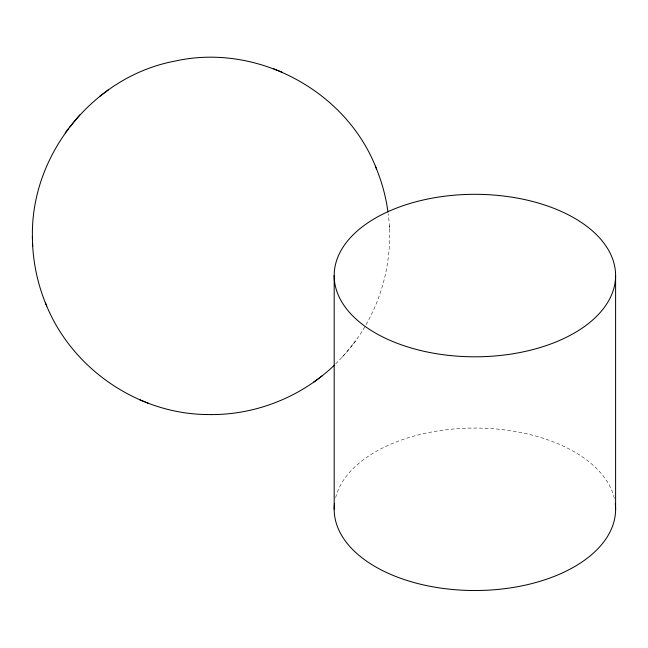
<?xml version="1.0" encoding="UTF-8"?>
<svg xmlns="http://www.w3.org/2000/svg" width="648" height="648" viewBox="0 0 648 648"><rect width="100%" height="100%" fill="white"/><g stroke="black" fill="none" stroke-linecap="round" stroke-linejoin="round"><path stroke-width="0.49" stroke-dasharray="3.24 2.43" d="M346.429 352.366C379.137 314.815 394.608 263.104 388.225 213.743M352.804 344.501L342.29 357.145L335.624 363.933M353.695 343.31L356.797 339.22M342.29 357.145L345.538 353.379M389.335 225.901L389.408 228.428M335.64 497.664A140.705 81.235 0 0 1 477.536 428.077A140.705 81.235 0 0 1 614.806 500.685"/><path stroke-width="0.97" d="M32.473 239.007C29.597 155.763 92.769 76.577 174.733 61.147C256.6 42.647 346.793 90.704 376.626 169.306M65.221 132.848L68.323 128.758M69.223 127.559L79.736 114.915M334.376 365.18C301.701 396.544 256.746 414.68 211.442 414.582M99.76 96.309L103.907 93.215M104.368 92.842L108.346 89.878M313.673 382.19L317.65 379.218M318.119 378.853L322.259 375.759M45.392 302.754C70.64 367.675 136.914 413.699 206.566 414.526M206.25 414.534L211.467 414.599M273.553 68.745L277.223 70.227M278.114 70.583L282.05 72.171M139.976 399.889L143.905 401.476M144.804 401.833L148.465 403.315M375.346 166.082C381.502 180.752 385.868 196.198 387.958 211.985M46.672 305.978C37.382 284.059 32.481 260.294 32.4 236.48M32.619 243.632L32.692 246.159M615.6 275.635A140.705 81.235 0 0 1 404.425 345.878A140.705 81.235 0 0 1 404.652 205.165A140.705 81.235 0 0 1 615.6 275.635L615.6 509.369M334.19 275.481L334.19 509.223M615.252 503.577A140.705 81.235 0 0 1 474.765 590.53A140.705 81.235 0 0 1 334.554 503.423"/></g></svg>
